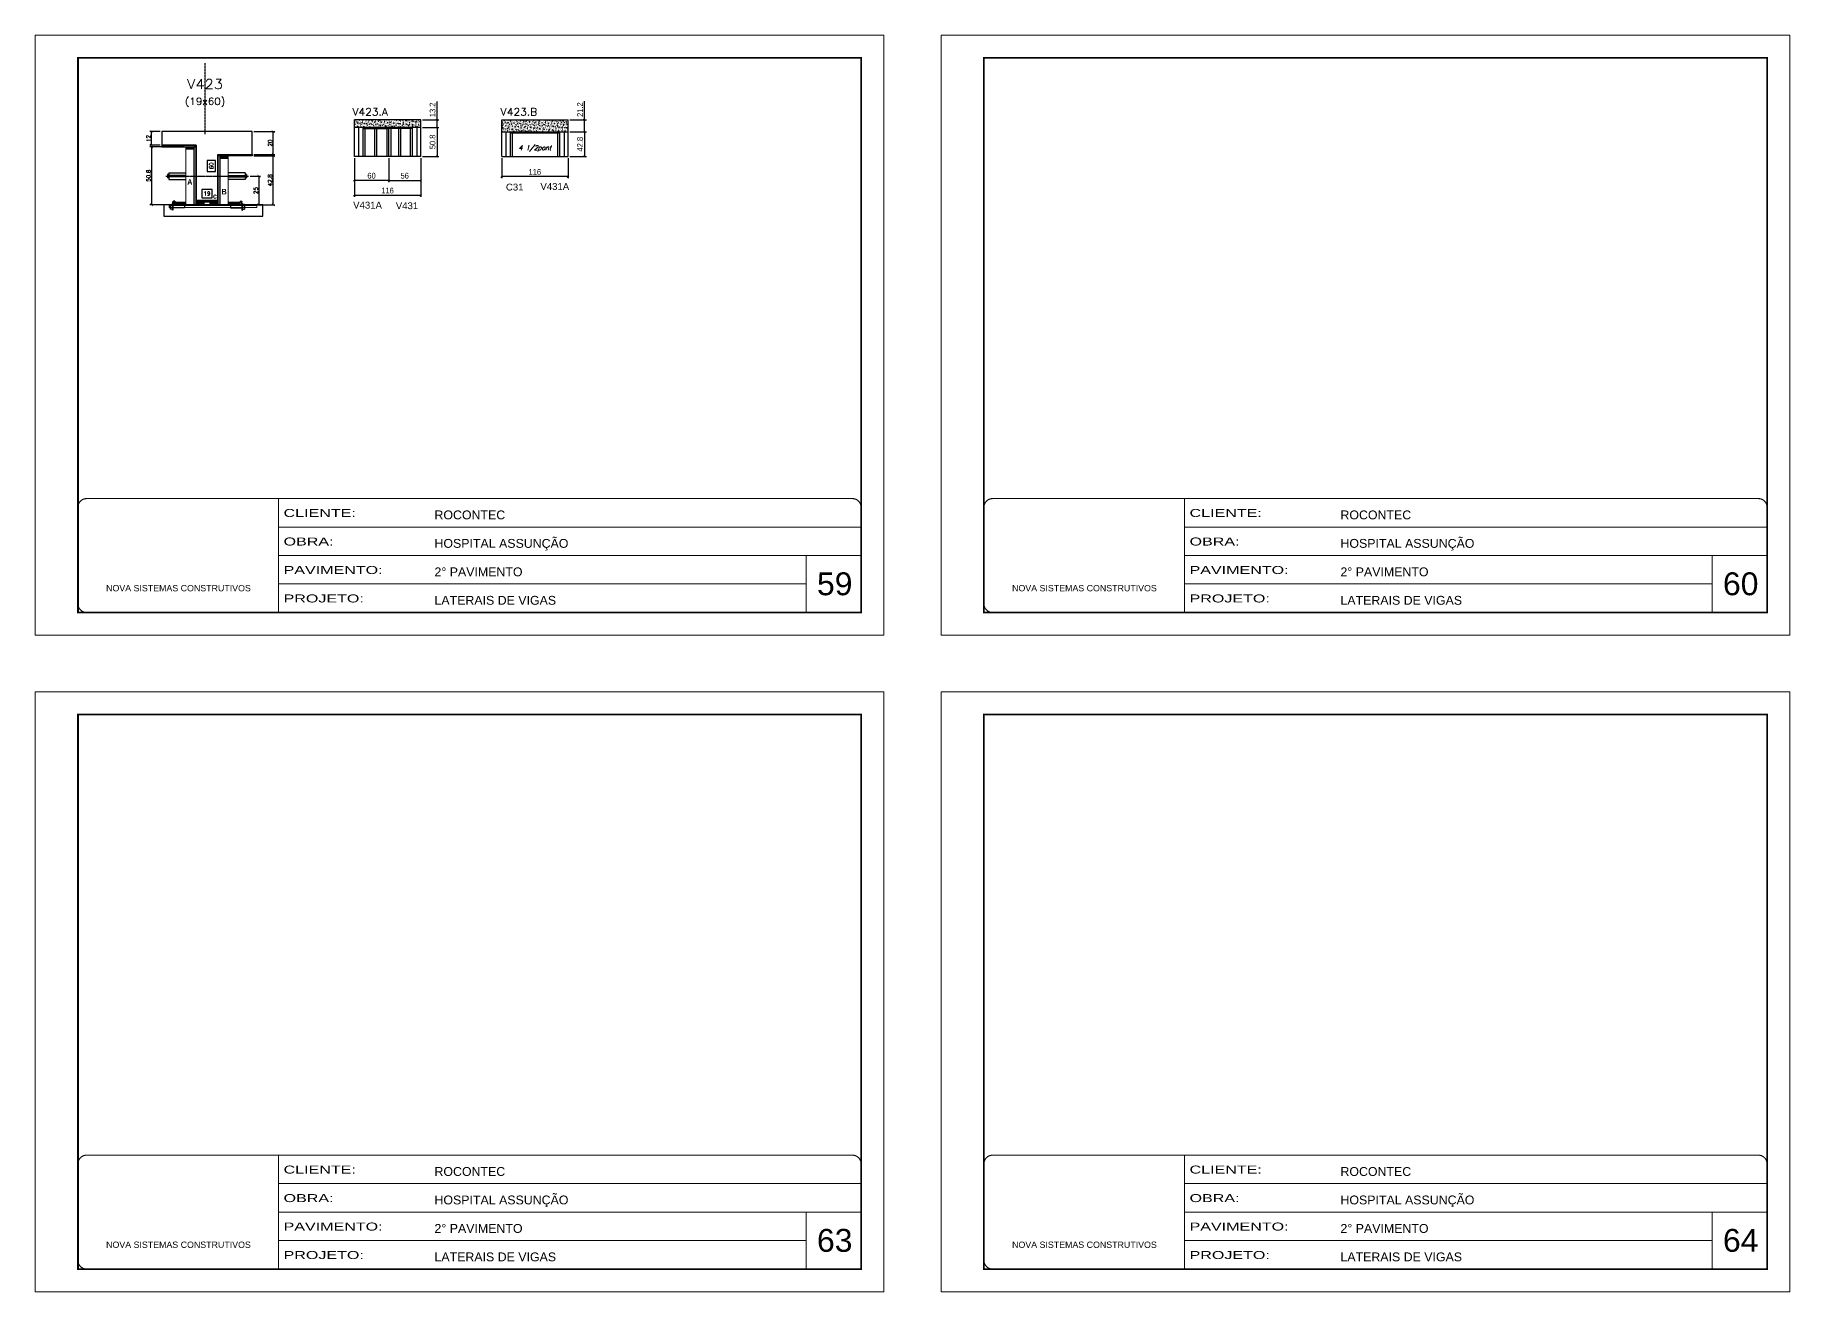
# Model space of a CAD drawing. Extents: x 137137 to 143418, y 10464 to 34486.
# Drawn here: x 140307 to 143377, y 16207 to 18406 of the extents above; entities that cross this region are included whole.
import ezdxf
from ezdxf.enums import TextEntityAlignment as Align

# ---------------------------------------------------------------- set-up
doc = ezdxf.new("R2010")
doc.units = 0
for name, pattern in [('CONTINUO', [0]), ('DASHED', [0.75, 0.5, -0.25]), ('HIDDEN', [0.375, 0.25, -0.125])]:
    doc.linetypes.add(name, pattern=pattern)
for name, color, linetype in [('5', 5, 'Continuous'), ('barrote', 251, 'Continuous'), ('COTA', 241, 'Continuous'), ('Cota Seção (2x)', 4, 'Continuous'), ('detalhes', 4, 'Continuous'), ('Painéis', 200, 'Continuous'), ('presilha', 1, 'Continuous'), ('SARR_2.2x7', 40, 'Continuous'), ('SARR_3.5x7', 81, 'Continuous'), ('TENSOR', 3, 'Continuous'), ('texto', 7, 'Continuous'), ('Texto de Titulo', 7, 'Continuous'), ('Texto Qtd Sarr', 242, 'Continuous')]:
    doc.layers.add(name, color=color, linetype=linetype)
for name, color, linetype, lineweight in [('CARIMBO', 255, 'Continuous', 9), ('CONCRETO', 251, 'Continuous', 25), ('Folhas', 255, 'Continuous', 9), ('Hachura', 251, 'Continuous', 9), ('Madeira', 126, 'Continuous', 18), ('SARRAFO DE PRESSAO', 251, 'DASHED', 9), ('SCO-___-LAJ', 2, 'Continuous', 0), ('Texto Seção', 7, 'Continuous', 15)]:
    doc.layers.add(name, color=color, linetype=linetype, lineweight=lineweight)
doc.styles.add('ARIAL', font='arial.ttf')
doc.styles.add('COTA TECNICA', font='techl___.ttf', dxfattribs={"height": 10})
doc.styles.add('REGUA-120', font='ROMANS.shx', dxfattribs={"height": 15})
doc.styles.add('Romans', font='romans.shx')
doc.styles.get("Standard").update_dxf_attribs({"font": 'arial.ttf'})
doc.styles.add('TECNICA', font='techb___.ttf', dxfattribs={"height": 10})
doc.styles.add('Tecnologia', font='')
doc.styles.get('Tecnologia').set_extended_font_data('Forgotten Futurist')
doc.dimstyles.new('Cota Seção (2x)', dxfattribs={"dimtxt": 7, "dimasz": 5, "dimexe": 3, "dimexo": 3, "dimgap": 2, "dimtad": 3, "dimdec": 1, "dimlfac": 0.5, "dimzin": 12, "dimdsep": 46, "dimtxsty": 'Romans', "dimblk": 'ARCHTICK', "dimcen": 0, "dimclrd": 4, "dimclre": 4, "dimclrt": 1, "dimadec": 1, "dimazin": 3, "dimtfac": 1, "dimtdec": 1, "dimtmove": 0, "dimatfit": 3, "dimldrblk": 'OBLIQUE', "dimfxl": 1, "dimtolj": 1, "dimtzin": 12, "dimarcsym": 0})
doc.dimstyles.new('Cota Seção interna', dxfattribs={"dimtxt": 7, "dimasz": 6, "dimexe": 0.18, "dimexo": 2, "dimgap": -4, "dimtad": 3, "dimdec": 1, "dimlfac": 0.5, "dimzin": 12, "dimdsep": 46, "dimtxsty": 'Romans', "dimblk": 'ARCHTICK', "dimcen": 0.09, "dimse1": 1, "dimse2": 1, "dimsd1": 1, "dimsd2": 1, "dimclrd": 180, "dimclre": 5, "dimclrt": 1, "dimadec": 0, "dimazin": 3, "dimtfac": 1, "dimtdec": 1, "dimtofl": 0, "dimtmove": 0, "dimatfit": 3, "dimldrblk": 'ARCHTICK', "dimfxl": 1, "dimtolj": 1, "dimtzin": 0, "dimarcsym": 0})
doc.dimstyles.new('PAINEL', dxfattribs={"dimtxt": 10, "dimasz": 3, "dimexe": 3, "dimexo": 3, "dimgap": 3, "dimtad": 1, "dimdec": 1, "dimzin": 12, "dimdsep": 46, "dimtxsty": 'COTA TECNICA', "dimblk1": 'OBLIQUE', "dimblk2": 'OBLIQUE', "dimsah": 1, "dimcen": 0.9, "dimclrd": 4, "dimclre": 4, "dimclrt": 240, "dimadec": 1, "dimazin": 3, "dimtfac": 1, "dimtdec": 1, "dimtmove": 0, "dimatfit": 3, "dimfxl": 1, "dimtolj": 1, "dimtzin": 12, "dimarcsym": 0})

# ---------------------------------------------------------------- blocks, each defined once
blk = doc.blocks.new('9999999999')
at = {"color": 30, "linetype": 'CONTINUO'}
for p, q in [((98564.6, 34230.2), (98564.6, 34429.4)), ((98564.6, 34379.6), (99584, 34379.6)), ((98564.6, 34329.8), (99488, 34329.8)), ((99584, 34329.8), (99488, 34329.8)), ((99488, 34329.8), (99488, 34230.2)), ((98564.6, 34280), (99488, 34280))]:
    blk.add_line(p, q, dxfattribs=at)
at = {"color": 30, "linetype": 'CONTINUO', "const_width": 2}
blk.add_lwpolyline([(99584, 34230.2), (99584, 34414.4, 0.414214), (99569, 34429.4), (98229, 34429.4, 0.414214), (98214, 34414.4), (98214, 34245.2, 0.414214), (98229, 34230.2), (99584, 34230.2)], format="xyb", dxfattribs=at)
at = {"layer": 'Folhas'}
blk.add_lwpolyline([(98139, 34190.2), (99624, 34190.2), (99624, 35240.2), (98139, 35240.2)], close=True, dxfattribs=at)
at = {"layer": 'Folhas', "color": 30, "const_width": 3}
blk.add_lwpolyline([(98214, 34230.2), (99584, 34230.2), (99584, 35200.2), (98214, 35200.2)], close=True, dxfattribs=at)
at = {"color": 7, "linetype": 'Continuous', "ltscale": 5, "style": 'ARIAL'}
for s, height, p in [('ROCONTEC', 15.48, (98837.7, 34393.1)), ('HOSPITAL ASSUNÇÃO', 15.483, (98837.7, 34343.3)), ('2° PAVIMENTO', 15.483, (98837.7, 34293.5)), ('NOVA SISTEMAS CONSTRUTIVOS', 11.059, (98263.2, 34267.2)), ('LATERAIS DE VIGAS', 15.483, (98837.7, 34243.7))]:
    blk.add_text(s, height=height, dxfattribs=at).set_placement(p)
at = {"layer": 'Folhas', "color": 7, "style": 'Tecnologia', "width": 1.5}
for s, p in [('CLIENTE:', (98573.7, 34397.2)), ('OBRA:', (98573.7, 34347.3)), ('PAVIMENTO:', (98573.7, 34297.5)), ('PROJETO:', (98573.7, 34247.7))]:
    blk.add_text(s, height=14, dxfattribs=at).set_placement(p)
blk = doc.blocks.new('_ArchTick')
at = {"color": 0, "linetype": 'ByBlock', "const_width": 0.15}
blk.add_lwpolyline([(-0.5, -0.5), (0.5, 0.5)], dxfattribs=at)
blk = doc.blocks.new('*D1683')
at = {"layer": 'COTA', "color": 4, "lineweight": -2, "transparency": 16777216}
for p, q in [((140690.1, 18194.5), (140726.8, 18194.5)), ((140723.8, 18108.9), (140723.8, 18194.5)), ((140672.5, 18108.9), (140726.8, 18108.9))]:
    blk.add_line(p, q, dxfattribs=at)
at = {"layer": 'Defpoints', "color": 0, "transparency": 16777216}
for p in [(140687.1, 18194.5), (140723.8, 18194.5), (140669.5, 18108.9)]:
    blk.add_point(p, dxfattribs=at)
at = {"layer": 'COTA', "color": 4, "lineweight": -2, "transparency": 16777216, "xscale": 5, "yscale": 5, "zscale": 5}
for p, rotation in [((140723.8, 18194.5), 90), ((140723.8, 18108.9), 270)]:
    blk.add_blockref('_ArchTick', p, dxfattribs=dict(at, rotation=rotation))
at = {"layer": 'COTA', "color": 1, "transparency": 16777216, "insert": (140718.3, 18151.7), "char_height": 7, "attachment_point": 5, "rotation": 90, "style": 'Romans'}
blk.add_mtext('\\A1;42.8', dxfattribs=at)
blk = doc.blocks.new('_Oblique')
at = {"color": 0, "linetype": 'ByBlock', "lineweight": -2}
blk.add_line((-0.5, -0.5), (0.5, 0.5), dxfattribs=at)
blk = doc.blocks.new('*D1684')
at = {"layer": 'COTA', "color": 4, "lineweight": -2, "transparency": 16777216}
for p, q in [((140690.1, 18236.9), (140726.8, 18236.9)), ((140723.8, 18196.9), (140723.8, 18236.9)), ((140690.1, 18196.9), (140726.8, 18196.9))]:
    blk.add_line(p, q, dxfattribs=at)
at = {"layer": 'Defpoints', "color": 0, "transparency": 16777216}
for p in [(140687.1, 18236.9), (140723.8, 18236.9), (140687.1, 18196.9)]:
    blk.add_point(p, dxfattribs=at)
at = {"layer": 'COTA', "color": 4, "lineweight": -2, "transparency": 16777216, "xscale": 5, "yscale": 5, "zscale": 5}
for p, rotation in [((140723.8, 18236.9), 90), ((140723.8, 18196.9), 270)]:
    blk.add_blockref('_ArchTick', p, dxfattribs=dict(at, rotation=rotation))
at = {"layer": 'COTA', "color": 1, "transparency": 16777216, "insert": (140718.3, 18216.9), "char_height": 7, "attachment_point": 5, "rotation": 90, "style": 'Romans'}
blk.add_mtext('\\A1;20', dxfattribs=at)
blk = doc.blocks.new('*D1685')
at = {"layer": 'Cota Seção (2x)', "color": 180, "lineweight": -2, "transparency": 16777216}
for p, q in [((140623.1, 18186.4), (140608.1, 18186.4)), ((140608.1, 18186.4), (140608.1, 18167.4)), ((140623.1, 18167.4), (140623.1, 18186.4)), ((140608.1, 18167.4), (140623.1, 18167.4))]:
    blk.add_line(p, q, dxfattribs=at)
at = {"layer": 'Defpoints', "color": 0, "transparency": 16777216}
for p in [(140627.1, 18236.9), (140627.1, 18236.9), (140627.1, 18116.9)]:
    blk.add_point(p, dxfattribs=at)
at = {"layer": 'Cota Seção (2x)', "color": 1, "transparency": 16777216, "insert": (140615.6, 18176.9), "char_height": 7, "attachment_point": 5, "rotation": 90, "style": 'Romans'}
blk.add_mtext('\\A1;60', dxfattribs=at)
blk = doc.blocks.new('PRESILHA METÁLICA 1')
at = {"layer": 'presilha'}
for p, q in [((0, 13), (6, 13)), ((0, 13), (0, 0)), ((6, 0), (0, 0)), ((6, 15.5), (7.5, 15.5)), ((6, -2.5), (6, 15.5)), ((6, 13), (6, 0)), ((7.5, 10.6), (7.5, 19.9)), ((7.5, 15.5), (7.5, -2.5)), ((37.5, 4.1), (7.5, 4.1)), ((12, 21), (8.6, 21)), ((9, 11.6), (9, 18.9)), ((12, 19.5), (9.6, 19.5)), ((37.5, 11), (9.6, 11)), ((12, 21), (12, 19.5)), ((37.5, 11), (37.5, 4.1)), ((7.5, -2.5), (6, -2.5))]:
    blk.add_line(p, q, dxfattribs=at)
for centre, radius, start, end in [((8.6, 19.9), 1.14, 90, 180), ((9.6, 18.9), 0.57, 90, 180), ((9.6, 11.6), 0.57, 180, 270)]:
    blk.add_arc(centre, radius, start, end, dxfattribs=at)
blk = doc.blocks.new('*D1686')
at = {"layer": 'Cota Seção (2x)', "color": 180, "lineweight": -2, "transparency": 16777216}
for p, q in [((140617.1, 18135.9), (140599.1, 18135.9)), ((140599.1, 18135.9), (140599.1, 18120.9)), ((140599.1, 18120.9), (140617.1, 18120.9)), ((140617.1, 18120.9), (140617.1, 18135.9))]:
    blk.add_line(p, q, dxfattribs=at)
at = {"layer": 'Defpoints', "color": 0, "transparency": 16777216}
for p in [(140627.1, 18116.9), (140589.1, 18108.9), (140627.1, 18108.9)]:
    blk.add_point(p, dxfattribs=at)
at = {"layer": 'Cota Seção (2x)', "color": 1, "transparency": 16777216, "insert": (140608.1, 18128.4), "char_height": 7, "attachment_point": 5, "style": 'Romans'}
blk.add_mtext('\\A1;19', dxfattribs=at)
blk = doc.blocks.new('*D1687')
at = {"layer": 'COTA', "color": 4, "lineweight": -2, "transparency": 16777216}
for p, q in [((140568.1, 18210.5), (140508.1, 18210.5)), ((140511.1, 18210.5), (140511.1, 18108.9)), ((140568.1, 18108.9), (140508.1, 18108.9))]:
    blk.add_line(p, q, dxfattribs=at)
at = {"layer": 'Defpoints', "color": 0, "transparency": 16777216}
for p in [(140571.1, 18210.5), (140511.1, 18108.9), (140571.1, 18108.9)]:
    blk.add_point(p, dxfattribs=at)
at = {"layer": 'COTA', "color": 4, "lineweight": -2, "transparency": 16777216, "xscale": 5, "yscale": 5, "zscale": 5}
for p, rotation in [((140511.1, 18210.5), 90), ((140511.1, 18108.9), 270)]:
    blk.add_blockref('_ArchTick', p, dxfattribs=dict(at, rotation=rotation))
at = {"layer": 'COTA', "color": 1, "transparency": 16777216, "insert": (140505.6, 18159.7), "char_height": 7, "attachment_point": 5, "rotation": 90, "style": 'Romans'}
blk.add_mtext('\\A1;50.8', dxfattribs=at)
blk = doc.blocks.new('*D1688')
at = {"layer": 'COTA', "color": 4, "lineweight": -2, "transparency": 16777216}
for p, q in [((140683.4, 18158.9), (140701.9, 18158.9)), ((140698.9, 18158.9), (140698.9, 18108.9)), ((140683.4, 18108.9), (140701.9, 18108.9))]:
    blk.add_line(p, q, dxfattribs=at)
at = {"layer": 'Defpoints', "color": 0, "transparency": 16777216}
for p in [(140680.4, 18158.9), (140680.4, 18108.9), (140698.9, 18108.9)]:
    blk.add_point(p, dxfattribs=at)
at = {"layer": 'COTA', "color": 4, "lineweight": -2, "transparency": 16777216, "xscale": 5, "yscale": 5, "zscale": 5}
for p, rotation in [((140698.9, 18158.9), 90), ((140698.9, 18108.9), 270)]:
    blk.add_blockref('_ArchTick', p, dxfattribs=dict(at, rotation=rotation))
at = {"layer": 'COTA', "color": 1, "transparency": 16777216, "insert": (140693.4, 18133.9), "char_height": 7, "attachment_point": 5, "rotation": 90, "style": 'Romans'}
blk.add_mtext('\\A1;25', dxfattribs=at)
blk = doc.blocks.new('titulo1')
at = {"layer": 'Defpoints', "color": 252, "linetype": 'HIDDEN', "ltscale": 2}
blk.add_line((0, 0), (0, 125), dxfattribs=at)
at = {"layer": 'Defpoints', "style": 'Romans', "oblique": 15}
blk.add_attdef('FOLHA', text='', height=10, dxfattribs=at).set_placement((0, 15.6), align=Align.MIDDLE_CENTER)
at = {"layer": 'Texto Qtd Sarr', "color": 3, "style": 'Romans', "oblique": 15}
for tag, height, p in [('TITULO', 17, (0, 71.4)), ('SEÇÃO', 12, (0, 41.5))]:
    blk.add_attdef(tag, text='', height=height, dxfattribs=at).set_placement(p, align=Align.MIDDLE_CENTER)
blk = doc.blocks.new('*D2008')
at = {"layer": 'COTA', "color": 4, "lineweight": -2, "transparency": 16777216}
for p, q in [((140526.1, 18236.9), (140508.1, 18236.9)), ((140511.1, 18212.9), (140511.1, 18236.9)), ((140526.1, 18212.9), (140508.1, 18212.9))]:
    blk.add_line(p, q, dxfattribs=at)
at = {"layer": 'Defpoints', "color": 0, "transparency": 16777216}
for p in [(140511.1, 18236.9), (140529.1, 18236.9), (140529.1, 18212.9)]:
    blk.add_point(p, dxfattribs=at)
at = {"layer": 'COTA', "color": 4, "lineweight": -2, "transparency": 16777216, "xscale": 5, "yscale": 5, "zscale": 5}
for p, rotation in [((140511.1, 18236.9), 90), ((140511.1, 18212.9), 270)]:
    blk.add_blockref('_ArchTick', p, dxfattribs=dict(at, rotation=rotation))
at = {"layer": 'COTA', "color": 1, "transparency": 16777216, "insert": (140505.6, 18224.9), "char_height": 7, "attachment_point": 5, "rotation": 90, "style": 'Romans'}
blk.add_mtext('\\A1;12', dxfattribs=at)
blk = doc.blocks.new('*D2009')
at = {"layer": 'COTA', "color": 4, "lineweight": -2, "ltscale": 25, "transparency": 16777216}
for p, q in [((140865.8, 18190.5), (140865.8, 18122.6)), ((140981.9, 18190.5), (140981.9, 18122.6)), ((140865.8, 18125.6), (140981.9, 18125.6))]:
    blk.add_line(p, q, dxfattribs=at)
at = {"layer": 'Defpoints', "color": 0, "ltscale": 25, "transparency": 16777216}
for p in [(140865.8, 18193.5), (140981.9, 18193.5), (140981.9, 18125.6)]:
    blk.add_point(p, dxfattribs=at)
at = {"layer": 'COTA', "color": 4, "lineweight": -2, "ltscale": 25, "transparency": 16777216, "xscale": 3, "yscale": 3, "zscale": 3, "rotation": 180}
blk.add_blockref('_Oblique', (140865.8, 18125.6), dxfattribs=at)
at = {"layer": 'COTA', "color": 4, "lineweight": -2, "ltscale": 25, "transparency": 16777216, "xscale": 3, "yscale": 3, "zscale": 3}
blk.add_blockref('_Oblique', (140981.9, 18125.6), dxfattribs=at)
at = {"layer": 'COTA', "color": 240, "ltscale": 25, "transparency": 16777216, "insert": (140923.9, 18133.7), "char_height": 10, "attachment_point": 5, "style": 'COTA TECNICA'}
blk.add_mtext('\\A1;116', dxfattribs=at)
blk = doc.blocks.new('*D1689')
at = {"layer": 'COTA', "color": 4, "lineweight": -2, "ltscale": 25, "transparency": 16777216}
for p, q in [((140865.8, 18190.5), (140865.8, 18148.6)), ((140925.9, 18190.5), (140925.9, 18148.6)), ((140925.9, 18151.6), (140865.8, 18151.6))]:
    blk.add_line(p, q, dxfattribs=at)
at = {"layer": 'Defpoints', "color": 0, "ltscale": 25, "transparency": 16777216}
for p in [(140865.8, 18193.5), (140925.9, 18193.5), (140865.8, 18151.6)]:
    blk.add_point(p, dxfattribs=at)
at = {"layer": 'COTA', "color": 4, "lineweight": -2, "ltscale": 25, "transparency": 16777216, "xscale": 3, "yscale": 3, "zscale": 3, "rotation": 180}
blk.add_blockref('_Oblique', (140865.8, 18151.6), dxfattribs=at)
at = {"layer": 'COTA', "color": 4, "lineweight": -2, "ltscale": 25, "transparency": 16777216, "xscale": 3, "yscale": 3, "zscale": 3}
blk.add_blockref('_Oblique', (140925.9, 18151.6), dxfattribs=at)
at = {"layer": 'COTA', "color": 240, "ltscale": 25, "transparency": 16777216, "insert": (140895.9, 18159.7), "char_height": 10, "attachment_point": 5, "style": 'COTA TECNICA'}
blk.add_mtext('\\A1;60', dxfattribs=at)
blk = doc.blocks.new('*D2010')
at = {"layer": 'COTA', "color": 4, "lineweight": -2, "ltscale": 25, "transparency": 16777216}
for p, q in [((140984.9, 18244.3), (141013.9, 18244.3)), ((141010.9, 18244.3), (141010.9, 18193.5)), ((140984.9, 18193.5), (141013.9, 18193.5))]:
    blk.add_line(p, q, dxfattribs=at)
at = {"layer": 'Defpoints', "color": 0, "ltscale": 25, "transparency": 16777216}
for p in [(140981.9, 18244.3), (140981.9, 18193.5), (141010.9, 18193.5)]:
    blk.add_point(p, dxfattribs=at)
at = {"layer": 'COTA', "color": 4, "lineweight": -2, "ltscale": 25, "transparency": 16777216, "xscale": 3, "yscale": 3, "zscale": 3}
for p, rotation in [((141010.9, 18244.3), 90), ((141010.9, 18193.5), 270)]:
    blk.add_blockref('_Oblique', p, dxfattribs=dict(at, rotation=rotation))
at = {"layer": 'COTA', "color": 240, "ltscale": 25, "transparency": 16777216, "insert": (141002.7, 18218.9), "char_height": 10, "attachment_point": 5, "rotation": 90, "style": 'COTA TECNICA'}
blk.add_mtext('\\A1;50.8', dxfattribs=at)
blk = doc.blocks.new('*D2011')
at = {"layer": 'COTA', "color": 4, "lineweight": -2, "ltscale": 25, "transparency": 16777216}
for p, q in [((141010.9, 18257.5), (141010.9, 18289.3)), ((140984.9, 18257.5), (141013.9, 18257.5)), ((140984.9, 18244.3), (141013.9, 18244.3)), ((141010.9, 18244.3), (141010.9, 18257.5))]:
    blk.add_line(p, q, dxfattribs=at)
at = {"layer": 'Defpoints', "color": 0, "ltscale": 25, "transparency": 16777216}
for p in [(140981.9, 18257.5), (140981.9, 18244.3), (141010.9, 18257.5)]:
    blk.add_point(p, dxfattribs=at)
at = {"layer": 'COTA', "color": 4, "lineweight": -2, "ltscale": 25, "transparency": 16777216, "xscale": 3, "yscale": 3, "zscale": 3}
for p, rotation in [((141010.9, 18257.5), 90), ((141010.9, 18244.3), 270)]:
    blk.add_blockref('_Oblique', p, dxfattribs=dict(at, rotation=rotation))
at = {"layer": 'COTA', "color": 240, "ltscale": 25, "transparency": 16777216, "insert": (141002.7, 18274.9), "char_height": 10, "attachment_point": 5, "rotation": 90, "style": 'COTA TECNICA'}
blk.add_mtext('\\A1;13.2', dxfattribs=at)
blk = doc.blocks.new('*D1661')
at = {"layer": 'COTA', "color": 4, "lineweight": -2, "ltscale": 25, "transparency": 16777216}
for p, q in [((140925.9, 18190.5), (140925.9, 18148.6)), ((140981.9, 18190.5), (140981.9, 18148.6)), ((140925.9, 18151.6), (140981.9, 18151.6))]:
    blk.add_line(p, q, dxfattribs=at)
at = {"layer": 'Defpoints', "color": 0, "ltscale": 25, "transparency": 16777216}
for p in [(140925.9, 18193.5), (140981.9, 18193.5), (140981.9, 18151.6)]:
    blk.add_point(p, dxfattribs=at)
at = {"layer": 'COTA', "color": 4, "lineweight": -2, "ltscale": 25, "transparency": 16777216, "xscale": 3, "yscale": 3, "zscale": 3, "rotation": 180}
blk.add_blockref('_Oblique', (140925.9, 18151.6), dxfattribs=at)
at = {"layer": 'COTA', "color": 4, "lineweight": -2, "ltscale": 25, "transparency": 16777216, "xscale": 3, "yscale": 3, "zscale": 3}
blk.add_blockref('_Oblique', (140981.9, 18151.6), dxfattribs=at)
at = {"layer": 'COTA', "color": 240, "ltscale": 25, "transparency": 16777216, "insert": (140953.9, 18159.7), "char_height": 10, "attachment_point": 5, "style": 'COTA TECNICA'}
blk.add_mtext('\\A1;56', dxfattribs=at)
blk = doc.blocks.new('*D2012')
at = {"layer": 'COTA', "color": 4, "lineweight": -2, "ltscale": 25, "transparency": 16777216}
for p, q in [((141123.6, 18190.5), (141123.6, 18155.2)), ((141239.7, 18190.5), (141239.7, 18155.2)), ((141239.7, 18158.2), (141123.6, 18158.2))]:
    blk.add_line(p, q, dxfattribs=at)
at = {"layer": 'Defpoints', "color": 0, "ltscale": 25, "transparency": 16777216}
for p in [(141123.6, 18193.5), (141239.7, 18193.5), (141123.6, 18158.2)]:
    blk.add_point(p, dxfattribs=at)
at = {"layer": 'COTA', "color": 4, "lineweight": -2, "ltscale": 25, "transparency": 16777216, "xscale": 3, "yscale": 3, "zscale": 3, "rotation": 180}
blk.add_blockref('_Oblique', (141123.6, 18158.2), dxfattribs=at)
at = {"layer": 'COTA', "color": 4, "lineweight": -2, "ltscale": 25, "transparency": 16777216, "xscale": 3, "yscale": 3, "zscale": 3}
blk.add_blockref('_Oblique', (141239.7, 18158.2), dxfattribs=at)
at = {"layer": 'COTA', "color": 240, "ltscale": 25, "transparency": 16777216, "insert": (141181.6, 18166.3), "char_height": 10, "attachment_point": 5, "style": 'COTA TECNICA'}
blk.add_mtext('\\A1;116', dxfattribs=at)
blk = doc.blocks.new('*D1662')
at = {"layer": 'COTA', "color": 4, "lineweight": -2, "ltscale": 25, "transparency": 16777216}
for p, q in [((141242.7, 18236.3), (141271.7, 18236.3)), ((141268.7, 18236.3), (141268.7, 18193.5)), ((141242.7, 18193.5), (141271.7, 18193.5))]:
    blk.add_line(p, q, dxfattribs=at)
at = {"layer": 'Defpoints', "color": 0, "ltscale": 25, "transparency": 16777216}
for p in [(141239.7, 18236.3), (141239.7, 18193.5), (141268.7, 18193.5)]:
    blk.add_point(p, dxfattribs=at)
at = {"layer": 'COTA', "color": 4, "lineweight": -2, "ltscale": 25, "transparency": 16777216, "xscale": 3, "yscale": 3, "zscale": 3}
for p, rotation in [((141268.7, 18236.3), 90), ((141268.7, 18193.5), 270)]:
    blk.add_blockref('_Oblique', p, dxfattribs=dict(at, rotation=rotation))
at = {"layer": 'COTA', "color": 240, "ltscale": 25, "transparency": 16777216, "insert": (141260.6, 18214.9), "char_height": 10, "attachment_point": 5, "rotation": 90, "style": 'COTA TECNICA'}
blk.add_mtext('\\A1;42.8', dxfattribs=at)
blk = doc.blocks.new('*D1663')
at = {"layer": 'COTA', "color": 4, "lineweight": -2, "ltscale": 25, "transparency": 16777216}
for p, q in [((141268.7, 18257.5), (141268.7, 18290.3)), ((141242.7, 18257.5), (141271.7, 18257.5)), ((141242.7, 18236.3), (141271.7, 18236.3)), ((141268.7, 18236.3), (141268.7, 18257.5))]:
    blk.add_line(p, q, dxfattribs=at)
at = {"layer": 'Defpoints', "color": 0, "ltscale": 25, "transparency": 16777216}
for p in [(141239.7, 18257.5), (141239.7, 18236.3), (141268.7, 18257.5)]:
    blk.add_point(p, dxfattribs=at)
at = {"layer": 'COTA', "color": 4, "lineweight": -2, "ltscale": 25, "transparency": 16777216, "xscale": 3, "yscale": 3, "zscale": 3}
for p, rotation in [((141268.7, 18257.5), 90), ((141268.7, 18236.3), 270)]:
    blk.add_blockref('_Oblique', p, dxfattribs=dict(at, rotation=rotation))
at = {"layer": 'COTA', "color": 240, "ltscale": 25, "transparency": 16777216, "insert": (141260.6, 18275.4), "char_height": 10, "attachment_point": 5, "rotation": 90, "style": 'COTA TECNICA'}
blk.add_mtext('\\A1;21.2', dxfattribs=at)

msp = doc.modelspace()

# ---------------------------------------------------------------- hatches: boundary and pattern name
at = {"layer": 'COTA', "linetype": 'ByBlock'}
h = msp.add_hatch(dxfattribs=at)
h.set_pattern_fill('AR-CONC', color=256, scale=0.03)
h.set_pattern_definition([(50, (217.3435, 286.2158), (5.46554007, -0.47817257), [0.5715, -6.2865]), (355, (217.3435, 286.216), (-1.05730264, 5.73170536), [0.4572, -5.02921753]), (100.4514447, (217.799, 286.176), (4.40823741, 5.25353256), [0.48570026, -5.34270734]), (46.1842, (217.3435, 287.74), (8.13237123, -1.26126984), [0.85725, -9.42975]), (96.6355576, (218.021, 287.635), (7.122124, 7.42278374), [0.7285507, -8.01406824]), (351.184151, (217.3435, 287.74), (7.122124, 7.42278374), [0.685799, -7.54379196]), (21, (218.1055, 287.3588), (4.54843174, -3.06795595), [0.5715, -6.2865]), (326, (218.1055, 287.359), (1.85406085, 5.52563898), [0.4572, -5.0292]), (71.451445, (218.4845, 287.103), (6.40249258, 2.45768307), [0.48570026, -5.34269813]), (37.5, (217.3435, 286.2158), (0.092658098, 2.536651166), [0, -4.96824, 0, -5.1054, 0, -5.04825]), (7.5, (217.3435, 286.2158), (2.004589875, 3.005417245), [0, -2.91084, 0, -4.85394, 0, -1.92405]), (327.5, (215.6442, 286.2158), (4.067717855, -0.17186232), [0, -1.905, 0, -5.9436, 0, -7.8867]), (317.5, (214.8822, 286.2158), (4.44387544, 0.76279473), [0, -2.4765, 0, -3.94716, 0, -5.6007])])
h.paths.add_polyline_path([(140865.84, 18257.54), (140865.84, 18244.34), (140981.88, 18244.34), (140981.88, 18257.54)])
h = msp.add_hatch(dxfattribs=at)
h.set_pattern_fill('AR-CONC', color=256, scale=0.03)
h.set_pattern_definition([(50, (128.483, 278.2158), (5.46554007, -0.47817257), [0.5715, -6.2865]), (355, (128.483, 278.216), (-1.05730264, 5.73170536), [0.4572, -5.02921753]), (100.4514447, (128.9385, 278.176), (4.40823741, 5.25353256), [0.48570026, -5.34270734]), (46.1842, (128.483, 279.74), (8.13237123, -1.26126984), [0.85725, -9.42975]), (96.6355576, (129.161, 279.635), (7.122124, 7.42278374), [0.7285507, -8.01406824]), (351.184151, (128.483, 279.74), (7.122124, 7.42278374), [0.685799, -7.54379196]), (21, (129.245, 279.3588), (4.54843174, -3.06795595), [0.5715, -6.2865]), (326, (129.245, 279.359), (1.85406085, 5.52563898), [0.4572, -5.0292]), (71.451445, (129.624, 279.103), (6.40249258, 2.45768307), [0.48570026, -5.34269813]), (37.5, (128.483, 278.2158), (0.092658098, 2.536651166), [0, -4.96824, 0, -5.1054, 0, -5.04825]), (7.5, (128.483, 278.2158), (2.004589875, 3.005417245), [0, -2.91084, 0, -4.85394, 0, -1.92405]), (327.5, (126.7837, 278.2158), (4.067717855, -0.17186232), [0, -1.905, 0, -5.9436, 0, -7.8867]), (317.5, (126.0217, 278.2158), (4.44387544, 0.76279473), [0, -2.4765, 0, -3.94716, 0, -5.6007])])
h.paths.add_polyline_path([(141239.66, 18236.34), (141239.66, 18257.54), (141123.62, 18257.54), (141123.62, 18236.34)])
at = {"layer": 'Hachura'}
h = msp.add_hatch(color=256, dxfattribs=at)
h.dxf.hatch_style = 1
h.paths.add_polyline_path([(140589.05, 18210.53), (140589.05, 18212.93), (140529.05, 18212.93), (140529.05, 18210.53)])
h = msp.add_hatch(dxfattribs=at)
h.set_pattern_fill('ANSI31', color=256, scale=0.5, angle=270, style=0)
h.set_pattern_definition([(315, (163476.8722, 9902.882), (1.12253202, 1.12253202), [])])
h.paths.add_polyline_path([(140571.05, 18206.13), (140571.05, 18210.53), (140585.05, 18210.53), (140585.05, 18206.13)])
h = msp.add_hatch(color=256, dxfattribs=at)
h.dxf.hatch_style = 1
h.paths.add_polyline_path([(140589.05, 18210.53), (140585.05, 18210.53), (140585.05, 18108.93), (140589.05, 18108.93)])
h = msp.add_hatch(color=256, dxfattribs=at)
h.dxf.hatch_style = 1
h.paths.add_polyline_path([(140627.05, 18194.53), (140627.05, 18196.93), (140687.05, 18196.93), (140687.05, 18194.53)])
h = msp.add_hatch(color=256, dxfattribs=at)
h.dxf.hatch_style = 1
h.paths.add_polyline_path([(140631.05, 18194.53), (140627.05, 18194.53), (140627.05, 18108.93), (140631.05, 18108.93)])
h = msp.add_hatch(dxfattribs=at)
h.set_pattern_fill('ANSI31', color=256, scale=0.5, angle=270, style=0)
h.set_pattern_definition([(315, (163536.8722, 9886.882), (1.12253202, 1.12253202), [])])
h.paths.add_polyline_path([(140631.05, 18190.13), (140631.05, 18194.53), (140645.05, 18194.53), (140645.05, 18190.13)])
h = msp.add_hatch(dxfattribs=at)
h.set_pattern_fill('ANSI31', color=256, scale=0.5, angle=270, style=0)
h.set_pattern_definition([(315, (163442.8722, 9879.282), (1.12253202, 1.12253202), [])])
h.paths.add_polyline_path([(140571.05, 18108.93), (140571.05, 18113.33), (140551.05, 18113.33), (140551.05, 18108.93)])
h = msp.add_hatch(color=256, dxfattribs=at)
h.dxf.hatch_style = 1
h.paths.add_polyline_path([(140589.05, 18113.33), (140589.05, 18116.93), (140627.05, 18116.93), (140627.05, 18113.33)])
h = msp.add_hatch(dxfattribs=at)
h.set_pattern_fill('ANSI31', color=256, scale=0.5, angle=270, style=0)
h.set_pattern_definition([(315, (163545.6743, 9879.282), (1.12253202, 1.12253202), [])])
h.paths.add_polyline_path([(140589.05, 18108.93), (140589.05, 18113.33), (140603.05, 18113.33), (140603.05, 18108.93)])
h = msp.add_hatch(dxfattribs=at)
h.set_pattern_fill('ANSI31', color=256, scale=0.5, angle=270, style=0)
h.set_pattern_definition([(315, (163545.6722, 9879.282), (1.12253202, 1.12253202), [])])
h.paths.add_polyline_path([(140627.05, 18108.93), (140627.05, 18113.33), (140613.05, 18113.33), (140613.05, 18108.93)])
h = msp.add_hatch(dxfattribs=at)
h.set_pattern_fill('ANSI31', color=256, scale=0.5, angle=270, style=0)
h.set_pattern_definition([(315, (163536.8722, 9879.282), (1.12253202, 1.12253202), [])])
h.paths.add_polyline_path([(140665.05, 18108.93), (140665.05, 18113.33), (140645.05, 18113.33), (140645.05, 18108.93)])

# ---------------------------------------------------------------- linework, layer by layer
at = {"ltscale": 3}
for p, q in [((140539.05, 18161.9), (140539.05, 18155.9)), ((140541.05, 18161.9), (140539.05, 18161.9)), ((140541.05, 18155.9), (140539.05, 18155.9)), ((140541.05, 18164.9), (140541.05, 18152.9)), ((140541.05, 18164.9), (140571.05, 18164.9)), ((140571.05, 18159.9), (140541.05, 18159.9)), ((140571.05, 18157.9), (140541.05, 18157.9)), ((140541.05, 18152.9), (140571.05, 18152.9)), ((140675.05, 18164.9), (140645.05, 18164.9)), ((140645.05, 18159.9), (140675.05, 18159.9)), ((140645.05, 18157.9), (140675.05, 18157.9)), ((140675.05, 18152.9), (140645.05, 18152.9)), ((140675.05, 18164.9), (140675.05, 18152.9)), ((140677.05, 18161.9), (140675.05, 18161.9)), ((140675.05, 18155.9), (140677.05, 18155.9)), ((140677.05, 18161.9), (140677.05, 18155.9))]:
    msp.add_line(p, q, dxfattribs=at)
at = {"layer": 'barrote'}
msp.add_lwpolyline([(140532.69, 18088.93), (140705.66, 18088.93), (140705.66, 18108.93), (140532.69, 18108.93)], close=True, dxfattribs=at)
at = {"layer": 'CONCRETO'}
msp.add_lwpolyline([(140589.05, 18212.93), (140589.05, 18113.33), (140589.05, 18113.33), (140589.05, 18116.93), (140627.05, 18116.93), (140627.05, 18196.93), (140687.05, 18196.93), (140687.05, 18236.93), (140627.05, 18236.93), (140627.05, 18236.93), (140589.05, 18236.93), (140529.05, 18236.93), (140529.05, 18212.93)], close=True, dxfattribs=at)
at = {"layer": 'COTA', "linetype": 'ByBlock'}
for p, q in [((140981.88, 18257.54), (140865.84, 18257.54)), ((140865.84, 18244.34), (140865.84, 18257.54)), ((140981.88, 18244.34), (140981.88, 18257.54)), ((141123.62, 18257.54), (141239.66, 18257.54)), ((141123.62, 18236.34), (141123.62, 18257.54)), ((141239.66, 18236.34), (141239.66, 18257.54))]:
    msp.add_line(p, q, dxfattribs=at)
at = {"layer": 'Madeira'}
for points in [[(140571.05, 18206.13), (140571.05, 18210.53), (140585.05, 18210.53), (140585.05, 18206.13)], [(140571.05, 18210.53), (140585.05, 18210.53), (140585.05, 18108.93), (140571.05, 18108.93)], [(140631.05, 18190.13), (140631.05, 18194.53), (140645.05, 18194.53), (140645.05, 18190.13)], [(140631.05, 18194.53), (140645.05, 18194.53), (140645.05, 18108.93), (140631.05, 18108.93)], [(140571.05, 18108.93), (140571.05, 18113.33), (140551.05, 18113.33), (140551.05, 18108.93)], [(140589.05, 18108.93), (140589.05, 18113.33), (140603.05, 18113.33), (140603.05, 18108.93)], [(140627.05, 18108.93), (140627.05, 18113.33), (140613.05, 18113.33), (140613.05, 18108.93)], [(140665.05, 18108.93), (140665.05, 18113.33), (140645.05, 18113.33), (140645.05, 18108.93)]]:
    msp.add_lwpolyline(points, close=True, dxfattribs=at)
at = {"layer": 'Painéis'}
for p, q in [((140981.88, 18244.34), (140865.84, 18244.34)), ((141123.62, 18236.34), (141239.66, 18236.34)), ((140981.88, 18193.54), (140865.84, 18193.54)), ((141123.62, 18193.54), (141239.66, 18193.54))]:
    msp.add_line(p, q, dxfattribs=at)
at = {"layer": 'Painéis', "ltscale": 25}
for p, q in [((140865.84, 18193.54), (140865.84, 18244.34)), ((140925.88, 18193.54), (140925.88, 18244.34)), ((140981.88, 18193.54), (140981.88, 18244.34)), ((141123.62, 18193.54), (141123.62, 18236.34)), ((141239.66, 18193.54), (141239.66, 18236.34))]:
    msp.add_line(p, q, dxfattribs=at)
at = {"layer": 'Painéis'}
for points in [[(140589.05, 18210.53), (140589.05, 18212.93), (140529.05, 18212.93), (140529.05, 18210.53)], [(140589.05, 18210.53), (140585.05, 18210.53), (140585.05, 18108.93), (140589.05, 18108.93)], [(140627.05, 18194.53), (140627.05, 18196.93), (140687.05, 18196.93), (140687.05, 18194.53)], [(140631.05, 18194.53), (140627.05, 18194.53), (140627.05, 18108.93), (140631.05, 18108.93)], [(140589.05, 18113.33), (140589.05, 18116.93), (140627.05, 18116.93), (140627.05, 18113.33)]]:
    msp.add_lwpolyline(points, close=True, dxfattribs=at)
at = {"layer": 'SARR_2.2x7', "linetype": 'Continuous'}
for p, q in [((140872.84, 18244.34), (140872.84, 18193.54)), ((140880.84, 18242.14), (140925.88, 18242.14)), ((140966.88, 18242.14), (140925.88, 18242.14)), ((140974.88, 18244.34), (140974.88, 18193.54)), ((141130.62, 18236.34), (141130.62, 18193.54)), ((141232.66, 18236.34), (141232.66, 18193.54)), ((141224.66, 18234.14), (141138.62, 18234.14))]:
    msp.add_line(p, q, dxfattribs=at)
at = {"layer": 'SARR_3.5x7'}
for p, q in [((140880.84, 18244.34), (140880.84, 18193.54)), ((140884.34, 18242.14), (140884.34, 18193.54)), ((140884.36, 18242.14), (140884.36, 18193.54)), ((140901.34, 18242.14), (140901.34, 18193.54)), ((140904.84, 18242.14), (140904.84, 18193.54)), ((140922.38, 18242.14), (140922.38, 18193.54)), ((140929.38, 18242.14), (140929.38, 18193.54)), ((140942.89, 18242.14), (140942.89, 18193.54)), ((140946.39, 18242.14), (140946.39, 18193.54)), ((140963.38, 18242.14), (140963.38, 18193.54)), ((140966.88, 18244.34), (140966.88, 18193.54)), ((141138.62, 18236.34), (141138.62, 18193.54)), ((141224.66, 18236.34), (141224.66, 18193.54)), ((141142.12, 18234.14), (141142.12, 18193.54)), ((141221.14, 18234.14), (141221.14, 18193.54)), ((141221.16, 18234.14), (141221.16, 18193.54))]:
    msp.add_line(p, q, dxfattribs=at)
at = {"layer": 'SCO-___-LAJ', "color": 1}
msp.add_lwpolyline([(140541.69, 18107.59), (140694.99, 18107.59), (140694.99, 18104.39), (140541.69, 18104.39)], close=True, dxfattribs=at)
at = {"layer": 'TENSOR', "linetype": 'HIDDEN', "ltscale": 0.5}
msp.add_line((140536.05, 18158.9), (140680.36, 18158.9), dxfattribs=at)

# ---------------------------------------------------------------- block references
at = {"layer": 'presilha', "yscale": 0.6666666666666666, "zscale": 0.6666666666666666}
for p, xscale in [((140543.47, 18100.96), 0.6666666666666666), ((140673.92, 18100.96), -0.6666666666666666)]:
    msp.add_blockref('PRESILHA METÁLICA 1', p, dxfattribs=dict(at, xscale=xscale))
at = {"layer": 'SARRAFO DE PRESSAO', "color": 6, "linetype": 'ByBlock'}
for p in [(42168.31, -16834.48), (43753.31, -16834.48), (42168.31, -17983.06), (43753.31, -17983.06)]:
    msp.add_blockref('9999999999', p, dxfattribs=at)
at = {"layer": 'Texto Seção'}
ref = msp.add_blockref('titulo1', (140604.66, 18232.49), dxfattribs=at)
ref.add_attrib('TITULO', 'V423', dxfattribs={"layer": 'Texto de Titulo', "color": 7, "height": 17, "style": 'Romans', "width": 1.1}).set_placement((140604.66, 18319.99), align=Align.MIDDLE_CENTER)
ref.add_attrib('SEÇÃO', '(19x60)', dxfattribs={"layer": 'Texto de Titulo', "color": 7, "height": 12, "style": 'Romans', "width": 1.1}).set_placement((140604.66, 18289.99), align=Align.MIDDLE_CENTER)

# ---------------------------------------------------------------- texts
at = {"layer": '5', "linetype": 'Continuous'}
for s, rotation, p in [('C31', 359.99996, (141131.01, 18133.88)), ('V431A', 359.99996, (141191.32, 18134.86)), ('V431A', 0.00004, (140863.75, 18102.22)), ('V431', 0.00004, (140938.35, 18101.25))]:
    msp.add_text(s, height=12, rotation=rotation, dxfattribs=at).set_placement(p)
at = {"layer": 'CARIMBO', "style": 'ARIAL'}
for s, p in [('59', (141675.15, 17425.87)), ('60', (143260.15, 17425.87)), ('63', (141675.15, 16277.29)), ('64', (143260.15, 16277.29))]:
    msp.add_text(s, height=40, dxfattribs=at).set_placement(p)
at = {"layer": 'detalhes', "style": 'TECNICA'}
for s, p in [('A', (140573.45, 18143.96)), ('c', (140618.31, 18119.42)), ('B', (140633.41, 18127.12))]:
    msp.add_text(s, height=9.6, dxfattribs=at).set_placement(p)
at = {"layer": 'texto', "color": 2, "insert": (141181.64, 18207.35), "char_height": 8, "attachment_point": 5, "style": 'Romans'}
msp.add_mtext('{\\Q19;\\C256;4 1/2pont}', dxfattribs=at)
at = {"layer": 'Texto Seção', "style": 'REGUA-120', "width": 1.05}
for s, p in [('V423.A', (140862.39, 18264.85)), ('V423.B', (141121.76, 18264.85))]:
    msp.add_text(s, height=13, dxfattribs=at).set_placement(p)

# ---------------------------------------------------------------- dimensions: what is measured, and where the dimension line sits
at = {"layer": 'COTA', "ltscale": 25}
for base, p1, p2, angle, picture, middle in [((141010.87, 18257.54), (140981.88, 18244.34), (140981.88, 18257.54), 90, '*D2011', (141002.65, 18274.91)), ((141268.65, 18257.54), (141239.66, 18236.34), (141239.66, 18257.54), 90, '*D1663', (141260.59, 18275.4)), ((141010.87, 18193.54), (140981.88, 18244.34), (140981.88, 18193.54), 90, '*D2010', (141002.74, 18218.94)), ((141268.65, 18193.54), (141239.66, 18236.34), (141239.66, 18193.54), 90, '*D1662', (141260.56, 18214.94)), ((140981.88, 18125.58), (140865.84, 18193.54), (140981.88, 18193.54), 180, '*D2009', (140923.86, 18133.68))]:
    dim = msp.add_linear_dim(base=base, p1=p1, p2=p2, angle=angle, dimstyle='PAINEL', dxfattribs=at)
    dim.commit()
    dim.dimension.update_dxf_attribs({"geometry": picture, "text_midpoint": middle})
at = {"layer": 'COTA'}
for base, p1, p2, picture, middle in [((140511.08, 18236.93), (140529.05, 18212.93), (140529.05, 18236.93), '*D2008', (140505.58, 18224.93)), ((140723.77, 18236.93), (140687.05, 18196.93), (140687.05, 18236.93), '*D1684', (140718.27, 18216.93)), ((140511.08, 18108.93), (140571.05, 18210.53), (140571.05, 18108.93), '*D1687', (140505.58, 18159.73)), ((140723.77, 18194.53), (140669.45, 18108.93), (140687.05, 18194.53), '*D1683', (140718.27, 18151.73)), ((140698.91, 18108.93), (140680.36, 18158.9), (140680.36, 18108.93), '*D1688', (140693.41, 18133.91))]:
    dim = msp.add_linear_dim(base=base, p1=p1, p2=p2, angle=90, dimstyle='Cota Seção (2x)', dxfattribs=at)
    dim.commit()
    dim.dimension.update_dxf_attribs({"geometry": picture, "text_midpoint": middle})
at = {"layer": 'COTA', "ltscale": 25}
dim = msp.add_linear_dim(base=(140865.84, 18151.56), p1=(140925.88, 18193.54), p2=(140865.84, 18193.54), angle=180, dimstyle='PAINEL', override={"dimtmove": 1}, dxfattribs=at)
dim.commit()
dim.dimension.update_dxf_attribs({"geometry": '*D1689', "text_midpoint": (140895.86, 18159.67)})
for base, p1, p2, picture, middle in [((140981.88, 18151.56), (140925.88, 18193.54), (140981.88, 18193.54), '*D1661', (140953.88, 18159.67)), ((141123.62, 18158.21), (141239.66, 18193.54), (141123.62, 18193.54), '*D2012', (141181.64, 18166.31))]:
    dim = msp.add_linear_dim(base=base, p1=p1, p2=p2, dimstyle='PAINEL', dxfattribs=at)
    dim.commit()
    dim.dimension.update_dxf_attribs({"geometry": picture, "text_midpoint": middle})
at = {"layer": 'Cota Seção (2x)'}
dim = msp.add_linear_dim(base=(140627.05, 18236.93), p1=(140627.05, 18116.93), p2=(140627.05, 18236.93), angle=90, dimstyle='Cota Seção interna', dxfattribs=at)
dim.commit()
dim.dimension.update_dxf_attribs({"geometry": '*D1685', "text_midpoint": (140627.05, 18176.93), "dimtype": 160})
dim = msp.add_linear_dim(base=(140627.05, 18116.93), p1=(140589.05, 18108.93), p2=(140627.05, 18108.93), dimstyle='Cota Seção interna', dxfattribs=at)
dim.commit()
dim.dimension.update_dxf_attribs({"geometry": '*D1686', "text_midpoint": (140608.05, 18128.43)})

doc.saveas('drawing.dxf')
